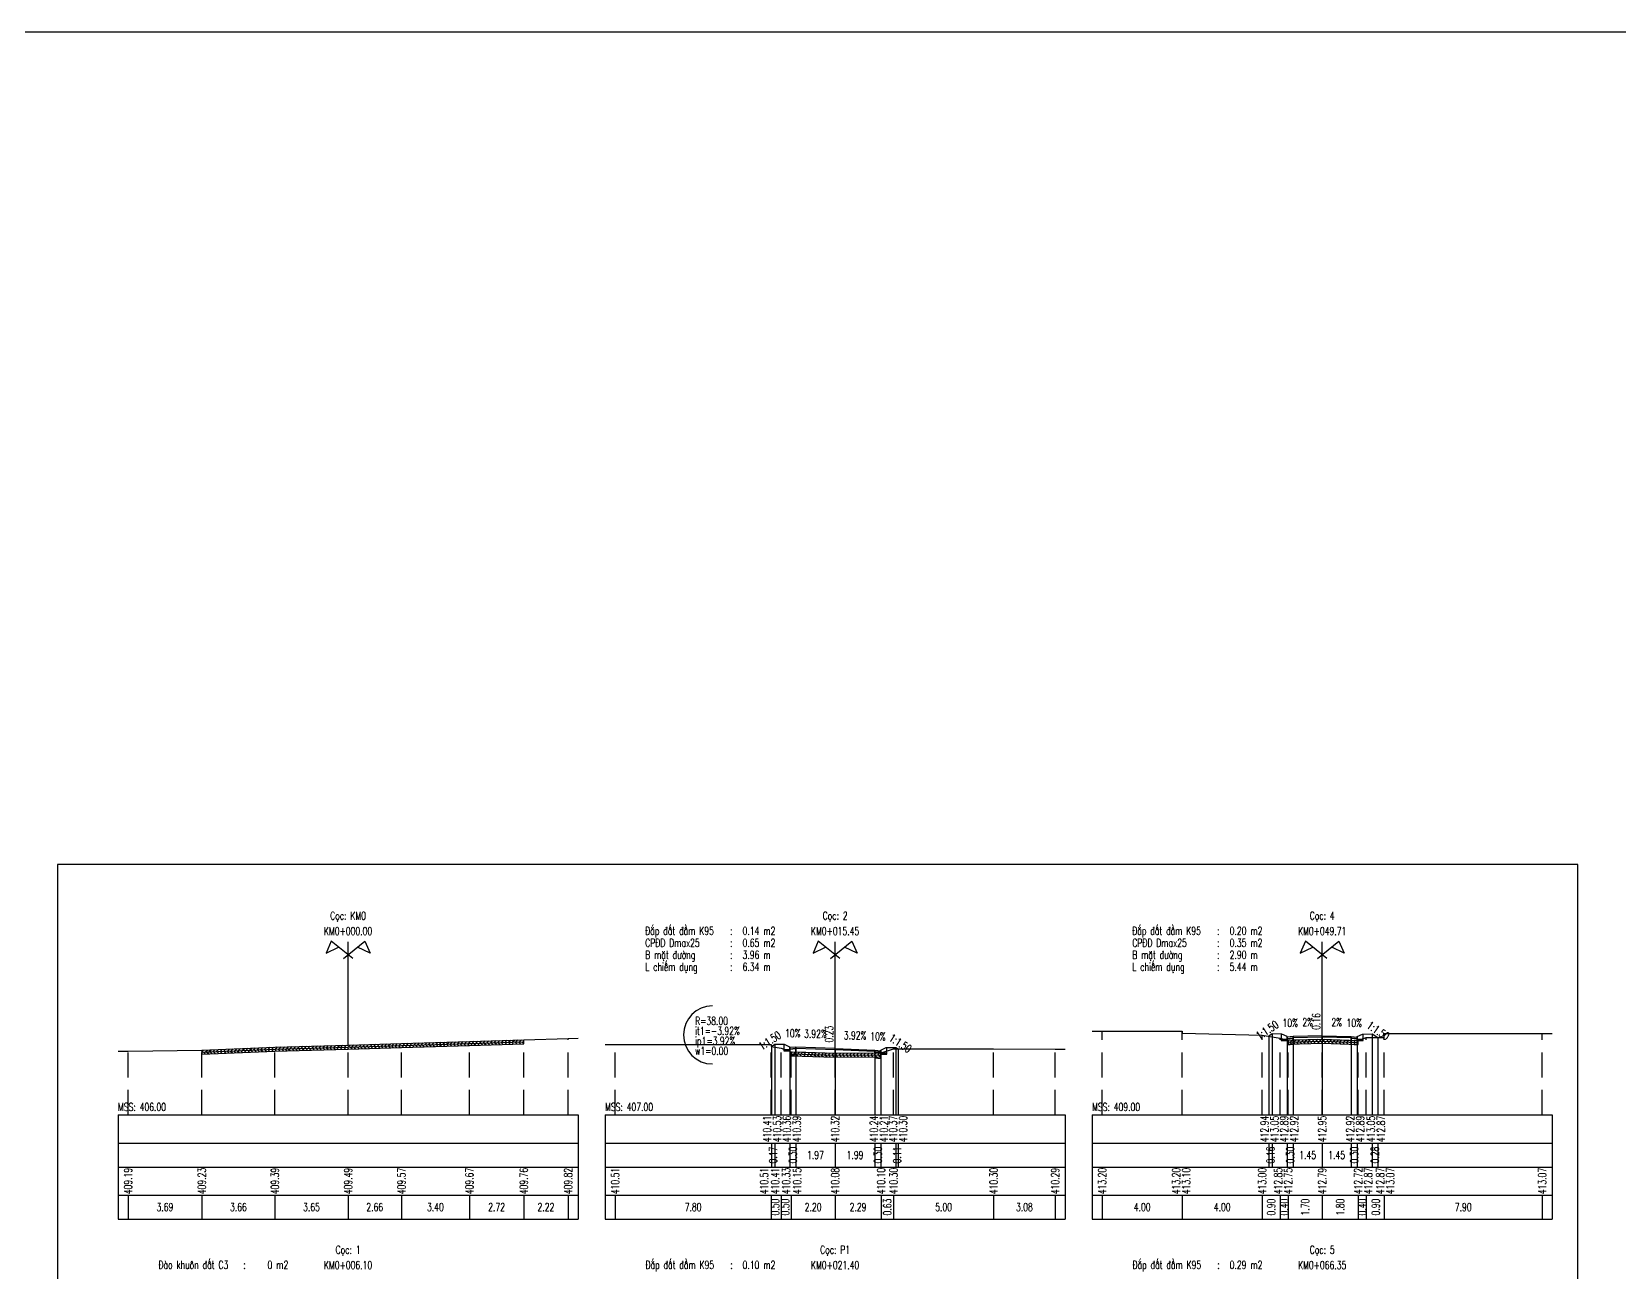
# Model space of a CAD drawing. Header units: centimetres. Extents: x 8901 to 10871, y -7016 to -5464.
# Drawn here: x 8949.5 to 9028.9, y -6235.4 to -6173.5 of the extents above; entities that cross this region are included whole.
import ezdxf
from ezdxf.enums import TextEntityAlignment as Align

# ---------------------------------------------------------------- set-up
doc = ezdxf.new("R2010")
doc.units = ezdxf.units.CM
doc.header["$LTSCALE"] = 10
doc.header["$MEASUREMENT"] = 0
doc.linetypes.add('HIDDEN2', pattern=[0.1875, 0.125, -0.0625])
doc.linetypes.add('KTTN$0$HIDDEN2', pattern=[0.1875, 0.125, -0.0625])
for name, color, linetype in [('25', 8, 'Continuous'), ('AoDuongCu1', 1, 'Continuous'), ('AoDuongCu2', 2, 'Continuous'), ('BTN', 8, 'Continuous'), ('BTXM', 8, 'Continuous'), ('CONGDUNG', 7, 'Continuous'), ('CP1', 7, 'Continuous'), ('DA DAM', 6, 'Continuous'), ('DAU_CO', 3, 'Continuous'), ('diendientich', 3, 'Continuous'), ('DienTKTN', 2, 'Continuous'), ('DuongdongTK', 2, 'Continuous'), ('entdauco', 3, 'Continuous'), ('enttntunhien', 3, 'Continuous'), ('Khung ten$0$KHUNGTEN', 1, 'Continuous'), ('KHUNGTEN', 1, 'Continuous'), ('KTTN$0$KHUNGTEN', 1, 'Continuous'), ('KTTN$0$NETKHUAT', 3, 'KTTN$0$HIDDEN2'), ('linedongtn', 8, 'Continuous'), ('Mat duong 1 Phai', 1, 'Continuous'), ('Mat duong 1 Trai', 1, 'Continuous'), ('MSSTracNgang', 5, 'Continuous'), ('plinetntn', 3, 'Continuous'), ('Ranh dan Phai', 4, 'Continuous'), ('Ranh dan Trai', 4, 'Continuous'), ('Taluy Phai', 1, 'Continuous'), ('Taluy Trai', 1, 'Continuous'), ('TS_CONG_TN', 2, 'Continuous'), ('Via he Phai', 3, 'Continuous'), ('Via he Trai', 3, 'Continuous'), ('VUA', 7, 'Continuous')]:
    doc.layers.add(name, color=color, linetype=linetype)
doc.styles.add('CHUSO', font='Vnsimple.shx', dxfattribs={"width": 0.7})
doc.styles.add('CHUSO_TK', font='Vnsimple.shx', dxfattribs={"width": 0.7})
doc.styles.add('Khung ten', font='VHAVANB_3.TTF')
doc.styles.add('Khung ten$0$Khung ten', font='VHAVANB_3.TTF')
doc.styles.add('KTTN$0$Khung ten', font='VHAVANB_3.TTF')
doc.styles.add('TENCOC', font='vnsimple.shx', dxfattribs={"width": 0.7})
pattern_1 = [(45, (-52.15636, 0), (-0.0883883476, 0.0883883476), [])]
pattern_2 = [(135, (-52.15636, 0), (-0.0883883476, -0.0883883476), [])]

# ---------------------------------------------------------------- blocks, each defined once
blk = doc.blocks.new('DauCo')
at = {"layer": 'DAU_CO', "linetype": 'Continuous'}
blk.add_line((0, 0), (0, 1.29), dxfattribs=at)
for points in [[(0.47, -0.38), (-1.68, 1.38), (-2.2, 0.17), (-0.95, 0.77)], [(-0.47, -0.38), (1.68, 1.38), (2.2, 0.17), (0.95, 0.77)]]:
    blk.add_lwpolyline(points, dxfattribs=at)
blk = doc.blocks.new('Khung_TN_16-DH-01')
at = {"layer": 'KHUNGTEN', "color": 10}
blk.add_lwpolyline([(0, 0), (76, 0), (76, 56), (0, 56)], close=True, dxfattribs=at)
at = {"layer": 'KTTN$0$KHUNGTEN', "color": 7}
for p, q in [((15.017, 0), (15.017, 3.305)), ((32.904, 0), (32.904, 3.305)), ((53.366, 0), (53.366, 3.305)), ((66.929, 0), (66.929, 3.305)), ((71.596, 0), (71.596, 3.305))]:
    blk.add_line(p, q, dxfattribs=at)
at = {"layer": 'KTTN$0$KHUNGTEN', "color": 4}
blk.add_lwpolyline([(0, 3.305), (76, 3.305), (76, 0), (0, 0), (0, 3.305)], dxfattribs=at)
at = {"layer": 'KTTN$0$KHUNGTEN', "color": 7}
for points in [[(66.929, 2.479), (76, 2.479)], [(66.929, 1.652), (76, 1.652)], [(66.929, 0.826), (76, 0.826)]]:
    blk.add_lwpolyline(points, dxfattribs=at)
at = {"layer": 'Khung ten$0$KHUNGTEN', "color": 7, "style": 'Khung ten$0$Khung ten'}
for s, p in [('c«ng tr×nh: n©ng cÊp mét sè tuyÕn ®\xadêng néi thÞ ', (43.453, 1.571)), ('thÞ trÊn khe sanh, huyÖn h\xadíng hãa', (43.377, 0.788))]:
    blk.add_text(s, height=0.38, dxfattribs=at).set_placement(p, align=Align.MIDDLE_CENTER)
at = {"layer": 'KHUNGTEN', "color": 7, "style": 'Khung ten'}
for s, height, p in [('trung t©m t\xad vÊn vµ chuyÓn giao c«ng nghÖ', 0.38, (24.784, 2.059)), ('tr¾c ngang chi tiÕt', 0.5, (60.527, 1.918)), ('ph©n hiÖu ®¹i häc huÕ t¹i qu¶ng trÞ', 0.38, (24.999, 1.169))]:
    blk.add_text(s, height=height, dxfattribs=at).set_placement(p, align=Align.MIDDLE_CENTER)
at = {"layer": 'KTTN$0$KHUNGTEN', "color": 7, "style": 'KTTN$0$Khung ten'}
blk.add_text('%%UthiÕt kÕ b¶n vÏ thi c«ng', height=0.47, dxfattribs=at).set_placement((43.17, 2.596), align=Align.MIDDLE_CENTER)
for s, p in [('tû lÖ b¶n vÏ', (67.26, 2.855)), ('1/200', (71.922, 2.844)), ('b¶n vÏ sè', (67.255, 2.011)), ('Ký hiÖu b¶n vÏ', (67.255, 1.21)), ('m· hå s¬', (67.255, 0.383)), ('21-QT-hh-01', (71.922, 0.389))]:
    blk.add_text(s, height=0.35, dxfattribs=at).set_placement(p, align=Align.MIDDLE_LEFT)
at = {"layer": 'KTTN$0$NETKHUAT', "color": 7, "style": 'KTTN$0$Khung ten'}
for s, p in [('ubnd huyÖn h\xadíng hãa', (7.206, 2.221)), ('ban qlda ®Çu t\xad x©y dùng vµ ptq®', (7.206, 1.197))]:
    blk.add_text(s, height=0.41, dxfattribs=at).set_placement(p, align=Align.MIDDLE_CENTER)

msp = doc.modelspace()

# ---------------------------------------------------------------- hatches: boundary and pattern name
at = {"layer": 'AoDuongCu1'}
h = msp.add_hatch(dxfattribs=at)
h.set_pattern_fill('ANSI31', color=8, style=0)
h.set_pattern_definition(pattern_1)
h.paths.add_polyline_path([(8958.03028, -6224.34222), (8961.68528, -6224.18162), (8965.34028, -6224.08412), (8968.00498, -6224.00512), (8971.40338, -6223.90212), (8974.12188, -6223.81972), (8974.12188, -6223.91972), (8971.40338, -6224.00212), (8968.00498, -6224.10512), (8965.34028, -6224.18412), (8961.68528, -6224.28162), (8958.03028, -6224.44222)])
h = msp.add_hatch(dxfattribs=at)
h.set_pattern_fill('ANSI31', color=8, style=0)
h.set_pattern_definition(pattern_1)
h.paths.add_polyline_path([(9012.33428, -6223.83012), (9014.03428, -6223.79012), (9015.83428, -6223.86012), (9015.83428, -6223.96012), (9014.03428, -6223.89012), (9012.33428, -6223.93012)])
h = msp.add_hatch(dxfattribs=at)
h.set_pattern_fill('ANSI31', color=8, style=0)
h.set_pattern_definition(pattern_1)
h.paths.add_polyline_path([(8987.48728, -6224.42012), (8987.48728, -6224.42012), (8989.68728, -6224.49012), (8991.97998, -6224.47582), (8991.97998, -6224.57582), (8989.68728, -6224.59012), (8987.48728, -6224.52012), (8987.48728, -6224.52012)])
at = {"layer": 'AoDuongCu2'}
h = msp.add_hatch(dxfattribs=at)
h.set_pattern_fill('ANSI31', color=8, angle=90, style=0)
h.set_pattern_definition(pattern_2)
h.paths.add_polyline_path([(9012.33428, -6223.93012), (9014.03428, -6223.89012), (9015.83428, -6223.96012), (9015.83428, -6224.06012), (9014.03428, -6223.99012), (9012.33428, -6224.03012)])
h = msp.add_hatch(dxfattribs=at)
h.set_pattern_fill('ANSI31', color=8, angle=90, style=0)
h.set_pattern_definition(pattern_2)
h.paths.add_polyline_path([(8958.03028, -6224.44222), (8961.68528, -6224.28162), (8965.34028, -6224.18412), (8968.00498, -6224.10512), (8971.40338, -6224.00212), (8974.12188, -6223.91972), (8974.12188, -6224.01972), (8971.40338, -6224.10212), (8968.00498, -6224.20512), (8965.34028, -6224.28412), (8961.68528, -6224.38162), (8958.03028, -6224.54222)])
h = msp.add_hatch(dxfattribs=at)
h.set_pattern_fill('ANSI31', color=8, angle=90, style=0)
h.set_pattern_definition(pattern_2)
h.paths.add_polyline_path([(8987.48728, -6224.52012), (8987.48728, -6224.52012), (8989.68728, -6224.59012), (8991.97998, -6224.57582), (8991.97998, -6224.67582), (8989.68728, -6224.69012), (8987.48728, -6224.62012), (8987.48728, -6224.62012)])

# ---------------------------------------------------------------- linework, layer by layer
at = {"layer": '25', "color": 8}
for points in [[(9012.58428, -6223.65749), (9012.58428, -6223.82424), (9014.03428, -6223.79012), (9014.03428, -6223.62849)], [(9014.03428, -6223.62849), (9014.03428, -6223.79012), (9015.48428, -6223.84651), (9015.48428, -6223.65749)], [(8987.71728, -6224.18033), (8987.71728, -6224.42526), (8989.68728, -6224.48794), (8989.68728, -6224.25756)], [(8989.68728, -6224.25756), (8989.68728, -6224.48794), (8991.67728, -6224.47553), (8991.67728, -6224.33557)]]:
    msp.add_lwpolyline(points, dxfattribs=at)
at = {"layer": 'AoDuongCu1', "color": 8}
for points in [[(9012.33428, -6223.93012), (9014.03428, -6223.89012), (9015.83428, -6223.96012)], [(8958.03028, -6224.44222), (8961.68528, -6224.28162), (8965.34028, -6224.18412), (8968.00498, -6224.10512), (8971.40338, -6224.00212), (8974.12188, -6223.91972)], [(8987.48728, -6224.52012), (8987.48728, -6224.52012), (8989.68728, -6224.59012), (8991.97998, -6224.57582)]]:
    msp.add_lwpolyline(points, dxfattribs=at)
at = {"layer": 'AoDuongCu2', "color": 8}
for points in [[(8958.03028, -6224.34222), (8958.03028, -6224.54222), (8961.68528, -6224.38162), (8965.34028, -6224.28412), (8968.00498, -6224.20512), (8971.40338, -6224.10212), (8974.12188, -6224.01972), (8974.12188, -6223.81972)], [(9012.33428, -6223.83012), (9012.33428, -6224.03012), (9014.03428, -6223.99012), (9015.83428, -6224.06012), (9015.83428, -6223.86012)], [(8987.48728, -6224.42012), (8987.48728, -6224.62012), (8987.48728, -6224.62012), (8989.68728, -6224.69012), (8991.97998, -6224.67582), (8991.97998, -6224.47582)]]:
    msp.add_lwpolyline(points, dxfattribs=at)
at = {"layer": 'BTN', "color": 8}
for points in [[(9012.58428, -6223.70749), (9014.03428, -6223.67849)], [(9014.03428, -6223.67849), (9015.48428, -6223.70749)], [(8987.71728, -6224.23033), (8989.68728, -6224.30756)], [(8989.68728, -6224.30756), (8991.67728, -6224.38557)]]:
    msp.add_lwpolyline(points, dxfattribs=at)
at = {"layer": 'BTXM', "color": 8}
for points in [[(9011.98428, -6223.78299), (9012.28428, -6223.78749)], [(9012.28428, -6223.74749), (9012.58428, -6223.71749)], [(9015.48428, -6223.71749), (9015.78428, -6223.74749)], [(9015.78428, -6223.78749), (9016.08428, -6223.78299)], [(8987.11728, -6224.30583), (8987.41728, -6224.31033)], [(8987.41728, -6224.27033), (8987.71728, -6224.24033)], [(8991.67728, -6224.39557), (8991.97728, -6224.42557)], [(8991.97728, -6224.46557), (8992.27728, -6224.46107)]]:
    msp.add_lwpolyline(points, dxfattribs=at)
at = {"layer": 'CP1', "color": 7}
for points in [[(9012.28428, -6223.68749), (9012.28428, -6223.85749), (9012.28428, -6224.06749), (9012.58428, -6224.03749), (9012.58428, -6223.65749)], [(9015.48428, -6223.65749), (9015.48428, -6224.03749), (9015.78428, -6224.06749), (9015.78428, -6223.85749), (9015.78428, -6223.68749)], [(8987.41728, -6224.21033), (8987.41728, -6224.38033), (8987.41728, -6224.59033), (8987.71728, -6224.56033), (8987.71728, -6224.18033)], [(8991.67728, -6224.33557), (8991.67728, -6224.71557), (8991.97728, -6224.74557), (8991.97728, -6224.53557), (8991.97728, -6224.36557)]]:
    msp.add_lwpolyline(points, dxfattribs=at)
at = {"layer": 'DA DAM', "color": 6}
for points in [[(9011.98428, -6223.53299), (9011.98428, -6223.85299), (9012.28428, -6223.85749), (9012.28428, -6223.68749)], [(9015.78428, -6223.68749), (9015.78428, -6223.85749), (9016.08428, -6223.85299), (9016.08428, -6223.53299)], [(8987.11728, -6224.05583), (8987.11728, -6224.37583), (8987.41728, -6224.38033), (8987.41728, -6224.21033)], [(8991.97728, -6224.36557), (8991.97728, -6224.53557), (8992.27728, -6224.53107), (8992.27728, -6224.21107)]]:
    msp.add_lwpolyline(points, dxfattribs=at)
at = {"layer": 'DienTKTN', "color": 2}
for p, q in [((8986.49812, -6228.97512), (8986.49812, -6230.17512)), ((8986.66728, -6228.97512), (8986.66728, -6230.17512)), ((8987.41728, -6228.97512), (8987.41728, -6230.17512)), ((8987.71728, -6228.97512), (8987.71728, -6230.17512)), ((8989.68728, -6228.97512), (8989.68728, -6230.17512)), ((8991.67728, -6228.97512), (8991.67728, -6230.17512)), ((8991.97728, -6228.97512), (8991.97728, -6230.17512)), ((8992.72728, -6228.97512), (8992.72728, -6230.17512)), ((8992.83453, -6228.97512), (8992.83453, -6230.17512)), ((9011.36962, -6228.97512), (9011.36962, -6230.17512)), ((9011.53428, -6228.97512), (9011.53428, -6230.17512)), ((9012.28428, -6228.97512), (9012.28428, -6230.17512)), ((9012.58428, -6228.97512), (9012.58428, -6230.17512)), ((9014.03428, -6228.97512), (9014.03428, -6230.17512)), ((9015.48428, -6228.97512), (9015.48428, -6230.17512)), ((9015.78428, -6228.97512), (9015.78428, -6230.17512)), ((9016.53428, -6228.97512), (9016.53428, -6230.17512)), ((9016.8101, -6228.97512), (9016.8101, -6230.17512))]:
    msp.add_line(p, q, dxfattribs=at)
at = {"layer": 'DienTKTN'}
for points in [[(8988.025, -6223.94956, 0, 0, 0), (8987.54738, -6223.99732, 0.13, 0, 0), (8987.10956, -6224.0411, 0, 0, 0)], [(9012.892, -6223.42672, 0, 0, 0), (9012.41438, -6223.47448, 0.13, 0, 0), (9011.97656, -6223.51826, 0, 0, 0)], [(9013.76919, -6223.43379, 0, 0, 0), (9013.28928, -6223.44339, 0.13, 0, 0), (9012.84937, -6223.45219, 0, 0, 0)], [(9014.29937, -6223.43379, 0, 0, 0), (9014.77928, -6223.44339, 0.13, 0, 0), (9015.21919, -6223.45219, 0, 0, 0)], [(9015.17656, -6223.42672, 0, 0, 0), (9015.65418, -6223.47448, 0.13, 0, 0), (9016.092, -6223.51826, 0, 0, 0)], [(8988.24263, -6224.00093, 0, 0, 0), (8988.72226, -6224.01973, 0.13, 0, 0), (8989.16193, -6224.03697, 0, 0, 0)], [(8990.22263, -6224.07855, 0, 0, 0), (8990.70226, -6224.09735, 0.13, 0, 0), (8991.14193, -6224.11459, 0, 0, 0)], [(8991.36956, -6224.1048, 0, 0, 0), (8991.84718, -6224.15256, 0.13, 0, 0), (8992.285, -6224.19635, 0, 0, 0)]]:
    msp.add_lwpolyline(points, format="xyseb", dxfattribs=at)
at = {"layer": 'DuongdongTK'}
for p, q in [((9011.36962, -6223.63601), (9011.36962, -6227.57512)), ((9011.53428, -6223.52624), (9011.53428, -6227.57512)), ((9012.28428, -6223.68749), (9012.28428, -6227.57512)), ((9012.58428, -6223.65749), (9012.58428, -6227.57512)), ((9014.03428, -6223.62849), (9014.03428, -6227.57512)), ((9015.48428, -6223.65749), (9015.48428, -6227.57512)), ((9015.78428, -6223.68749), (9015.78428, -6227.57512)), ((9016.53428, -6223.52624), (9016.53428, -6227.57512)), ((9016.8101, -6223.71012), (9016.8101, -6227.57512)), ((8986.49812, -6224.16186), (8986.49812, -6227.57512)), ((8986.66728, -6224.04908), (8986.66728, -6227.57512)), ((8987.41728, -6224.21033), (8987.41728, -6227.57512)), ((8987.71728, -6224.18033), (8987.71728, -6227.57512)), ((8989.68728, -6224.25756), (8989.68728, -6227.57512)), ((8991.67728, -6224.33557), (8991.67728, -6227.57512)), ((8991.97728, -6224.36557), (8991.97728, -6227.57512)), ((8992.72728, -6224.20432), (8992.72728, -6227.57512)), ((8992.83453, -6224.27582), (8992.83453, -6227.57512))]:
    msp.add_line(p, q, dxfattribs=at)
at = {"layer": 'entdauco'}
for p, q in [((8965.34028, -6224.08412), (8965.34028, -6219.57512)), ((8989.68728, -6224.49012), (8989.68728, -6219.57512)), ((9014.03428, -6223.79012), (9014.03428, -6219.57512))]:
    msp.add_line(p, q, dxfattribs=at)
at = {"layer": 'enttntunhien'}
for p, q in [((8953.84028, -6227.57512), (8976.84028, -6227.57512)), ((8953.84028, -6227.57512), (8953.84028, -6232.77512)), ((8976.84028, -6227.57512), (8976.84028, -6232.77512)), ((8978.18728, -6227.57512), (9001.18728, -6227.57512)), ((8978.18728, -6227.57512), (8978.18728, -6232.77512)), ((9001.18728, -6227.57512), (9001.18728, -6232.77512)), ((9002.53428, -6227.57512), (9025.53428, -6227.57512)), ((9002.53428, -6227.57512), (9002.53428, -6232.77512)), ((9025.53428, -6227.57512), (9025.53428, -6232.77512)), ((8953.84028, -6228.97512), (8976.84028, -6228.97512)), ((8978.18728, -6228.97512), (9001.18728, -6228.97512)), ((9002.53428, -6228.97512), (9025.53428, -6228.97512)), ((8953.84028, -6230.17512), (8976.84028, -6230.17512)), ((8978.18728, -6230.17512), (9001.18728, -6230.17512)), ((9002.53428, -6230.17512), (9025.53428, -6230.17512)), ((8953.84028, -6231.57512), (8976.84028, -6231.57512)), ((8978.18728, -6231.57512), (9001.18728, -6231.57512)), ((9002.53428, -6231.57512), (9025.53428, -6231.57512)), ((8953.84028, -6232.77512), (8976.84028, -6232.77512)), ((8978.18728, -6232.77512), (9001.18728, -6232.77512)), ((9002.53428, -6232.77512), (9025.53428, -6232.77512))]:
    msp.add_line(p, q, dxfattribs=at)
at = {"layer": 'enttntunhien', "color": 3}
for p, q in [((8954.34028, -6231.57512), (8954.34028, -6232.77512)), ((8958.03028, -6231.57512), (8958.03028, -6232.77512)), ((8961.68528, -6231.57512), (8961.68528, -6232.77512)), ((8965.34028, -6231.57512), (8965.34028, -6232.77512)), ((8968.00498, -6231.57512), (8968.00498, -6232.77512)), ((8971.40338, -6231.57512), (8971.40338, -6232.77512)), ((8974.12188, -6231.57512), (8974.12188, -6232.77512)), ((8976.34028, -6231.57512), (8976.34028, -6232.77512)), ((8978.68728, -6231.57512), (8978.68728, -6232.77512)), ((8986.48728, -6231.57512), (8986.48728, -6232.77512)), ((8986.98728, -6231.57512), (8986.98728, -6232.77512)), ((8987.48728, -6231.57512), (8987.48728, -6232.77512)), ((8989.68728, -6231.57512), (8989.68728, -6232.77512)), ((8991.97998, -6231.57512), (8991.97998, -6232.77512)), ((8992.60998, -6231.57512), (8992.60998, -6232.77512)), ((8997.60998, -6231.57512), (8997.60998, -6232.77512)), ((9000.68728, -6231.57512), (9000.68728, -6232.77512)), ((9003.03428, -6231.57512), (9003.03428, -6232.77512)), ((9007.03428, -6231.57512), (9007.03428, -6232.77512)), ((9011.03428, -6231.57512), (9011.03428, -6232.77512)), ((9011.93428, -6231.57512), (9011.93428, -6232.77512)), ((9012.33428, -6231.57512), (9012.33428, -6232.77512)), ((9014.03428, -6231.57512), (9014.03428, -6232.77512)), ((9015.83428, -6231.57512), (9015.83428, -6232.77512)), ((9016.23428, -6231.57512), (9016.23428, -6232.77512)), ((9017.13428, -6231.57512), (9017.13428, -6232.77512)), ((9025.03428, -6231.57512), (9025.03428, -6232.77512))]:
    msp.add_line(p, q, dxfattribs=at)
at = {"layer": 'linedongtn', "linetype": 'HIDDEN2'}
for p, q in [((8971.40338, -6227.57512), (8971.40338, -6223.90212)), ((8974.12188, -6227.57512), (8974.12188, -6223.81972)), ((8976.34028, -6227.57512), (8976.34028, -6223.75061)), ((9003.03428, -6227.57512), (9003.03428, -6223.38012)), ((9007.03428, -6227.57512), (9007.03428, -6223.38012)), ((9007.03428, -6227.57512), (9007.03428, -6223.48012)), ((9011.03428, -6227.57512), (9011.03428, -6223.58012)), ((9011.93428, -6227.57512), (9011.93428, -6223.73012)), ((9012.33428, -6227.57512), (9012.33428, -6223.83012)), ((9014.03428, -6227.57512), (9014.03428, -6223.79012)), ((9015.83428, -6227.57512), (9015.83428, -6223.86012)), ((9016.23428, -6227.57512), (9016.23428, -6223.71012)), ((9017.13428, -6227.57512), (9017.13428, -6223.51012)), ((9017.13428, -6227.57512), (9017.13428, -6223.71012)), ((9025.03428, -6227.57512), (9025.03428, -6223.51012)), ((8954.34028, -6227.57512), (8954.34028, -6224.3859)), ((8958.03028, -6227.57512), (8958.03028, -6224.34222)), ((8961.68528, -6227.57512), (8961.68528, -6224.18162)), ((8965.34028, -6227.57512), (8965.34028, -6224.08412)), ((8968.00498, -6227.57512), (8968.00498, -6224.00512)), ((8978.68728, -6227.57512), (8978.68728, -6224.06012)), ((8986.48728, -6227.57512), (8986.48728, -6224.06012)), ((8986.48728, -6227.57512), (8986.48728, -6224.16012)), ((8986.98728, -6227.57512), (8986.98728, -6224.24012)), ((8987.48728, -6227.57512), (8987.48728, -6224.42012)), ((8989.68728, -6227.57512), (8989.68728, -6224.49012)), ((8991.97998, -6227.57512), (8991.97998, -6224.47582)), ((8992.60998, -6227.57512), (8992.60998, -6224.27582)), ((8997.60998, -6227.57512), (8997.60998, -6224.27582)), ((9000.68728, -6227.57512), (9000.68728, -6224.28198))]:
    msp.add_line(p, q, dxfattribs=at)
at = {"layer": 'linedongtn'}
msp.add_lwpolyline([(8900.80526, -6173.46196), (9945.21106, -6173.46196), (9945.21106, -6425.78271), (8900.80526, -6425.78271)], close=True, dxfattribs=at)
at = {"layer": 'Mat duong 1 Phai'}
for points in [[(9014.03428, -6223.62849), (9015.48428, -6223.65749)], [(8989.68728, -6224.25756), (8991.67728, -6224.33557)]]:
    msp.add_lwpolyline(points, dxfattribs=at)
at = {"layer": 'Mat duong 1 Trai'}
for points in [[(9014.03428, -6223.62849), (9012.58428, -6223.65749)], [(8989.68728, -6224.25756), (8987.71728, -6224.18033)]]:
    msp.add_lwpolyline(points, dxfattribs=at)
at = {"layer": 'plinetntn'}
for points in [[(8953.84031, -6224.39182), (8954.34028, -6224.3859), (8958.03028, -6224.34222), (8961.68528, -6224.18162), (8965.34028, -6224.08412), (8968.00498, -6224.00512), (8971.40338, -6223.90212), (8974.12188, -6223.81972), (8976.34028, -6223.75061), (8976.84004, -6223.73503)], [(9002.53428, -6223.38012), (9003.03428, -6223.38012), (9007.03428, -6223.38012), (9007.03428, -6223.48012), (9011.03428, -6223.58012), (9011.93428, -6223.73012), (9012.33428, -6223.83012), (9014.03428, -6223.79012), (9015.83428, -6223.86012), (9016.23428, -6223.71012), (9017.13428, -6223.71012), (9017.13428, -6223.51012), (9025.03428, -6223.51012), (9025.53428, -6223.51012)], [(8978.18728, -6224.06012), (8978.68728, -6224.06012), (8986.48728, -6224.06012), (8986.48728, -6224.16012), (8986.98728, -6224.24012), (8987.48728, -6224.42012), (8989.68728, -6224.49012), (8991.97998, -6224.47582), (8992.60998, -6224.27582), (8997.60998, -6224.27582), (9000.68728, -6224.28198), (9001.18728, -6224.28298)]]:
    msp.add_lwpolyline(points, dxfattribs=at)
at = {"layer": 'Ranh dan Phai'}
for points in [[(9015.48428, -6223.65749), (9015.78428, -6223.68749)], [(8991.67728, -6224.33557), (8991.97728, -6224.36557)]]:
    msp.add_lwpolyline(points, dxfattribs=at)
at = {"layer": 'Ranh dan Trai'}
for points in [[(9012.58428, -6223.65749), (9012.28428, -6223.68749)], [(8987.71728, -6224.18033), (8987.41728, -6224.21033)]]:
    msp.add_lwpolyline(points, dxfattribs=at)
at = {"layer": 'Taluy Phai'}
for points in [[(9016.53428, -6223.52624), (9016.8101, -6223.71012)], [(8992.72728, -6224.20432), (8992.83453, -6224.27582)]]:
    msp.add_lwpolyline(points, dxfattribs=at)
at = {"layer": 'Taluy Trai'}
for points in [[(9011.53428, -6223.52624), (9011.36962, -6223.63601)], [(8986.66728, -6224.04908), (8986.49812, -6224.16186)]]:
    msp.add_lwpolyline(points, dxfattribs=at)
at = {"layer": 'TS_CONG_TN', "color": 3}
msp.add_arc((8983.55728, -6223.57512), 1.45, 90, 270, dxfattribs=at)
at = {"layer": 'Via he Phai'}
for points in [[(9015.78428, -6223.68749), (9015.78428, -6223.65749), (9016.04428, -6223.53359), (9016.53428, -6223.52624)], [(8991.97728, -6224.36557), (8991.97728, -6224.33557), (8992.23728, -6224.21167), (8992.72728, -6224.20432)]]:
    msp.add_lwpolyline(points, dxfattribs=at)
at = {"layer": 'Via he Trai'}
for points in [[(9012.28428, -6223.68749), (9012.28428, -6223.65749), (9012.02428, -6223.53359), (9011.53428, -6223.52624)], [(8987.41728, -6224.21033), (8987.41728, -6224.18033), (8987.15728, -6224.05643), (8986.66728, -6224.04908)]]:
    msp.add_lwpolyline(points, dxfattribs=at)
at = {"layer": 'VUA', "color": 8}
for points in [[(9011.98428, -6223.80299), (9012.28428, -6223.80749)], [(9015.78428, -6223.80749), (9016.08428, -6223.80299)], [(8987.11728, -6224.32583), (8987.41728, -6224.33033)], [(8991.97728, -6224.48557), (8992.27728, -6224.48107)]]:
    msp.add_lwpolyline(points, dxfattribs=at)
at = {"layer": 'VUA', "color": 7}
for points in [[(9012.28428, -6223.76749), (9012.58428, -6223.73749)], [(9015.48428, -6223.73749), (9015.78428, -6223.76749)], [(8987.41728, -6224.29033), (8987.71728, -6224.26033)], [(8991.67728, -6224.41557), (8991.97728, -6224.44557)]]:
    msp.add_lwpolyline(points, dxfattribs=at)

# ---------------------------------------------------------------- block references
at = {"layer": 'CONGDUNG'}
msp.add_blockref('Khung_TN_16-DH-01', (8950.80816, -6271.06266), dxfattribs=at)
at = {"layer": 'entdauco', "xscale": 0.5, "yscale": 0.5}
for p in [(8965.34028, -6219.57512), (8989.68728, -6219.57512), (9014.03428, -6219.57512)]:
    msp.add_blockref('DauCo', p, dxfattribs=at)

# ---------------------------------------------------------------- texts
at = {"layer": 'diendientich', "style": 'CHUSO', "width": 0.7}
for s, p in [('§¾p ®Êt ®Çm K95', (8980.19395, -6218.57512)), (':', (8984.43395, -6218.57512)), ('m2', (8986.10061, -6218.57512)), ('§¾p ®Êt ®Çm K95', (9004.54095, -6218.57512)), (':', (9008.78095, -6218.57512)), ('m2', (9010.44761, -6218.57512)), ('CP§D Dmax25', (8980.19395, -6219.17512)), (':', (8984.43395, -6219.17512)), ('m2', (8986.10061, -6219.17512)), ('CP§D Dmax25', (9004.54095, -6219.17512)), (':', (9008.78095, -6219.17512)), ('m2', (9010.44761, -6219.17512)), ('B mÆt ®\xadêng', (8980.19395, -6219.77512)), ('L chiÕm dông', (8980.19395, -6220.37512)), (':', (8984.43395, -6219.77512)), ('m', (8986.10061, -6219.77512)), ('B mÆt ®\xadêng', (9004.54095, -6219.77512)), ('L chiÕm dông', (9004.54095, -6220.37512)), (':', (9008.78095, -6219.77512)), ('m', (9010.44761, -6219.77512)), (':', (8984.43395, -6220.37512)), ('m', (8986.10061, -6220.37512)), (':', (9008.78095, -6220.37512)), ('m', (9010.44761, -6220.37512)), ('§µo khu«n ®Êt C3', (8955.86028, -6235.26329)), (':', (8960.10028, -6235.26329)), ('m2', (8961.75361, -6235.26329)), ('§¾p ®Êt ®Çm K95', (8980.20728, -6235.26329)), (':', (8984.44728, -6235.26329)), ('m2', (8986.10061, -6235.26329)), ('§¾p ®Êt ®Çm K95', (9004.55428, -6235.26329)), (':', (9008.79428, -6235.26329)), ('m2', (9010.44761, -6235.26329))]:
    msp.add_text(s, height=0.4, dxfattribs=at).set_placement(p)
for s, p in [('0.14', (8985.90061, -6218.57512)), ('0.20', (9010.24761, -6218.57512)), ('0.65', (8985.90061, -6219.17512)), ('0.35', (9010.24761, -6219.17512)), ('3.96', (8985.90061, -6219.77512)), ('2.90', (9010.24761, -6219.77512)), ('6.34', (8985.90061, -6220.37512)), ('5.44', (9010.24761, -6220.37512)), ('0', (8961.55361, -6235.26329)), ('0.10', (8985.90061, -6235.26329)), ('0.29', (9010.24761, -6235.26329))]:
    msp.add_text(s, height=0.4, dxfattribs=at).set_placement(p, align=Align.RIGHT)
at = {"layer": 'DienTKTN', "style": 'CHUSO_TK', "width": 0.7}
for rotation, p in [(33.6900675, (9011.39648, -6223.49792)), (326.3099325, (9016.72766, -6223.53498)), (33.6900675, (8986.52723, -6224.02226)), (326.3099325, (8992.83637, -6224.15687))]:
    msp.add_text('1:1.50', height=0.4, rotation=rotation, dxfattribs=at).set_placement(p, align=Align.CENTER)
for s, p in [('10%%%', (9012.43428, -6223.17249)), ('2%%%', (9013.30928, -6223.14299)), ('2%%%', (9014.75928, -6223.14299)), ('10%%%', (9015.63428, -6223.17249)), ('10%%%', (8987.56728, -6223.69533)), ('3.92%%%', (8988.70228, -6223.71895)), ('3.92%%%', (8990.68228, -6223.79657)), ('10%%%', (8991.82728, -6223.85057))]:
    msp.add_text(s, height=0.4, dxfattribs=at).set_placement(p, align=Align.CENTER)
at = {"layer": 'DienTKTN', "color": 2, "style": 'CHUSO_TK', "width": 0.7}
for s, p in [('0.16', (9013.93428, -6223.32512)), ('0.23', (8989.58728, -6223.95512))]:
    msp.add_text(s, height=0.4, rotation=90, dxfattribs=at).set_placement(p)
for s, p in [('410.41', (8986.2827, -6228.27512)), ('410.53', (8986.7827, -6228.27512)), ('410.36', (8987.26728, -6228.27512)), ('410.39', (8987.76728, -6228.27512)), ('410.32', (8989.68728, -6228.27512)), ('410.24', (8991.62728, -6228.27512)), ('410.21', (8992.12728, -6228.27512)), ('410.37', (8992.5809, -6228.27512)), ('410.30', (8993.0809, -6228.27512)), ('412.94', (9011.15195, -6228.27512)), ('413.05', (9011.65195, -6228.27512)), ('412.89', (9012.13428, -6228.27512)), ('412.92', (9012.63428, -6228.27512)), ('412.95', (9014.03428, -6228.27512)), ('412.92', (9015.43428, -6228.27512)), ('412.89', (9015.93428, -6228.27512)), ('413.05', (9016.47219, -6228.27512)), ('412.87', (9016.97219, -6228.27512)), ('0.17', (8986.5827, -6229.57512)), ('0.30', (8987.56728, -6229.57512)), ('0.30', (8991.82728, -6229.57512)), ('0.11', (8992.7809, -6229.57512)), ('0.16', (9011.45195, -6229.57512)), ('0.30', (9012.43428, -6229.57512)), ('0.30', (9015.63428, -6229.57512)), ('0.28', (9016.67219, -6229.57512))]:
    msp.add_text(s, height=0.4, rotation=90, dxfattribs=at).set_placement(p, align=Align.MIDDLE)
for s, p in [('1.97', (8988.70228, -6229.57512)), ('1.99', (8990.68228, -6229.57512)), ('1.45', (9013.30928, -6229.57512)), ('1.45', (9014.75928, -6229.57512))]:
    msp.add_text(s, height=0.4, dxfattribs=at).set_placement(p, align=Align.MIDDLE)
at = {"layer": 'entdauco', "style": 'TENCOC', "width": 0.7}
for s, p in [('Cäc: KM0', (8965.34028, -6217.66695)), ('Cäc: 2', (8989.68728, -6217.66695)), ('Cäc: 4', (9014.03428, -6217.66695)), ('KM0+000.00', (8965.34028, -6218.38695)), ('KM0+015.45', (8989.68728, -6218.38695)), ('KM0+049.71', (9014.03428, -6218.38695)), ('Cäc: 1', (8965.34028, -6234.35512)), ('Cäc: P1', (8989.68728, -6234.35512)), ('Cäc: 5', (9014.03428, -6234.35512)), ('KM0+006.10', (8965.34028, -6235.07512)), ('KM0+021.40', (8989.68728, -6235.07512)), ('KM0+066.35', (9014.03428, -6235.07512))]:
    msp.add_text(s, height=0.4, dxfattribs=at).set_placement(p, align=Align.MIDDLE)
at = {"layer": 'enttntunhien', "color": 3, "style": 'CHUSO', "width": 0.7}
for s, p in [('409.19', (8954.34028, -6230.87512)), ('409.23', (8958.03028, -6230.87512)), ('409.39', (8961.68528, -6230.87512)), ('409.49', (8965.34028, -6230.87512)), ('409.57', (8968.00498, -6230.87512)), ('409.67', (8971.40338, -6230.87512)), ('409.76', (8974.12188, -6230.87512)), ('409.82', (8976.34028, -6230.87512)), ('410.33', (8987.23728, -6230.87512)), ('410.15', (8987.78728, -6230.87512)), ('410.08', (8989.68728, -6230.87512)), ('410.10', (8991.97998, -6230.87512)), ('410.30', (8992.60998, -6230.87512)), ('410.30', (8997.60998, -6230.87512)), ('410.29', (9000.68728, -6230.87512)), ('413.20', (9003.03428, -6230.87512)), ('413.20', (9006.73428, -6230.87512)), ('413.10', (9007.23428, -6230.87512)), ('413.00', (9011.03428, -6230.87512)), ('412.85', (9011.83428, -6230.87512)), ('412.75', (9012.33428, -6230.87512)), ('412.79', (9014.03428, -6230.87512)), ('412.72', (9015.83428, -6230.87512)), ('412.87', (9016.33428, -6230.87512)), ('412.87', (9016.93428, -6230.87512)), ('413.07', (9017.43428, -6230.87512)), ('413.07', (9025.03428, -6230.87512)), ('410.51', (8978.68728, -6230.87512)), ('410.51', (8986.13728, -6230.87512)), ('410.41', (8986.68728, -6230.87512)), ('0.50', (8986.68728, -6232.17512)), ('0.50', (8987.18728, -6232.17512)), ('0.63', (8992.29498, -6232.17512)), ('0.90', (9011.48428, -6232.17512)), ('0.40', (9012.13428, -6232.17512)), ('1.70', (9013.18428, -6232.17512)), ('1.80', (9014.93428, -6232.17512)), ('0.40', (9016.03428, -6232.17512)), ('0.90', (9016.70928, -6232.17512))]:
    msp.add_text(s, height=0.4, rotation=90, dxfattribs=at).set_placement(p, align=Align.MIDDLE)
for s, p in [('3.69', (8956.18528, -6232.17512)), ('3.66', (8959.85778, -6232.17512)), ('3.65', (8963.51278, -6232.17512)), ('2.66', (8966.67263, -6232.17512)), ('3.40', (8969.70418, -6232.17512)), ('2.72', (8972.76263, -6232.17512)), ('2.22', (8975.23108, -6232.17512)), ('7.80', (8982.58728, -6232.17512)), ('2.20', (8988.58728, -6232.17512)), ('2.29', (8990.83363, -6232.17512)), ('5.00', (8995.10998, -6232.17512)), ('3.08', (8999.14863, -6232.17512)), ('4.00', (9005.03428, -6232.17512)), ('4.00', (9009.03428, -6232.17512)), ('7.90', (9021.08428, -6232.17512))]:
    msp.add_text(s, height=0.4, dxfattribs=at).set_placement(p, align=Align.MIDDLE)
at = {"layer": 'MSSTracNgang', "color": 3, "style": 'CHUSO', "width": 0.7}
for s, p in [('MSS: 406.00', (8953.84028, -6227.37512)), ('MSS: 407.00', (8978.18728, -6227.37512)), ('MSS: 409.00', (9002.53428, -6227.37512))]:
    msp.add_text(s, height=0.4, dxfattribs=at).set_placement(p)
at = {"layer": 'TS_CONG_TN', "color": 3, "style": 'CHUSO_TK', "width": 0.7}
for s, p in [('R=38.00', (8982.68728, -6223.07512)), ('it1=-3.92%%%', (8982.68728, -6223.57512)), ('ip1=3.92%%%', (8982.68728, -6224.07512)), ('w1=0.00', (8982.68728, -6224.57512))]:
    msp.add_text(s, height=0.4, dxfattribs=at).set_placement(p)

doc.saveas('drawing.dxf')
